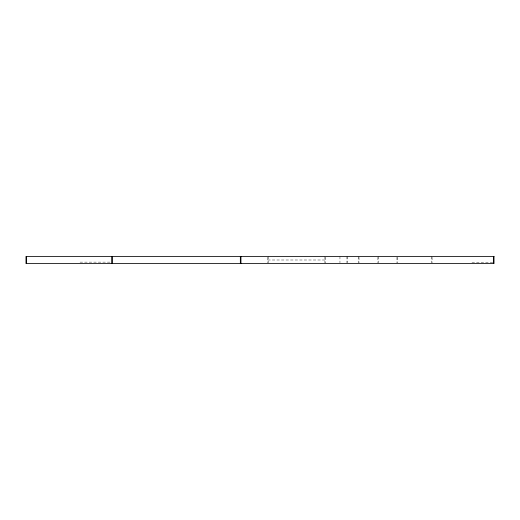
<?xml version="1.0" encoding="UTF-8"?>
<svg xmlns="http://www.w3.org/2000/svg" width="520" height="520" viewBox="0 0 520 520"><rect width="100%" height="100%" fill="white"/><g stroke="black" fill="none" stroke-linecap="round" stroke-linejoin="round"><path stroke-width="0.39" stroke-dasharray="2.6 1.95" d="M267.742 260L324.903 260M80.041 262.125L111.742 262.125M471.972 262.581L493.402 262.581M432.075 257.225L432.075 262.776M431.483 256.425L431.483 262.776M397.54 257.225L397.54 262.776M396.949 257.225L396.949 262.776M378.488 256.425L378.488 262.776M377.891 257.225L377.891 262.776M359.008 257.225L359.008 262.776M358.416 256.425L358.416 262.776M347.529 256.425L347.529 262.776M346.931 256.425L346.931 262.776M339.957 256.425L339.957 262.776M325.494 257.225L325.494 262.776M324.903 256.425L324.903 262.86M268.333 256.425L268.333 262.86M267.742 257.14L267.742 262.86"/><path stroke-width="0.78" d="M493.402 256.425L493.402 263.575M240.948 256.425L240.948 263.575M240.35 256.425L240.35 263.575M112.333 256.425L112.333 263.575M111.742 256.425L111.742 263.575M26.598 256.425L26.598 263.575M494 256.425L26 256.425L26 263.575L494 263.575L494 256.425"/></g></svg>
